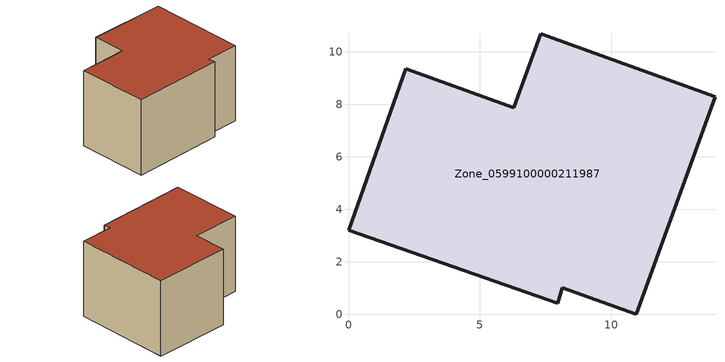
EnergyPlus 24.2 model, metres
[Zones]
Zone_0599100000211987
 floor ground (C_G): 6.3,7.86 7.33,10.69 13.95,8.29 10.95,0 8.13,1.02 7.96,0.43 0,3.21 2.18,9.35 z0.42
 wall outside (C_F): 2.18,9.35 0,3.21 7.96,0.43 8.13,1.02 10.95,0 13.95,8.29 7.33,10.69 6.3,7.86 2.18,9.35 z0.42:7.46
 roof outside (C_R): 6.3,7.86 2.18,9.35 0,3.21 7.96,0.43 8.13,1.02 10.95,0 13.95,8.29 7.33,10.69 z7.46
[BUILDING]
Pand.0599100000211987: North Axis=0; Terrain=City; Loads Convergence Tolerance Value=0.04; Temperature Convergence Tolerance Value=0.4; Solar Distribution=FullExterior; Maximum Number of Warmup Days=25; Minimum Number of Warmup Days=1
[Site:Location]
Rotterdam.The.Hague.AP_ZH_NLD Design_Conditions: Latitude=51.96; Longitude=4.45; Time Zone=1; Elevation=-4.5
[SITE:GROUNDTEMPERATURE:BUILDINGSURFACE]
18, 18, 18, 18, 18, 18, 18, 18, 18, 18, 18, 18
[MATERIAL] Thermal Absorptance=0.9; Solar Absorptance=0.7; Visible Absorptance=0.7
Name | Roughness | Thickness | Conductivity | Density | Specific Heat
G.TC.1965-1974 | MediumSmooth | 0.15 | 0.882353 | 540 | 1210
F.TC.1965-1974 | Rough | 0.3 | 0.697674 | 1920 | 840
R.TC.1965-1974 | MediumRough | 0.2 | 0.232558 | 1500 | 1000
[CONSTRUCTION]
C_G: G.TC.1965-1974
C_F: F.TC.1965-1974
C_R: R.TC.1965-1974
[ZONE]
Zone_0599100000211987: Type=1; Multiplier=1; Ceiling Height=Autocalculate; Volume=Autocalculate; Floor Area=autocalculate; Part of Total Floor Area=Yes
[ZONEINFILTRATION:DESIGNFLOWRATE]
Infil_Zone_0599100000211987: Zone or ZoneList or Space or SpaceList=Zone_0599100000211987; Schedule=AlwaysOn; Design Flow Rate Calculation Method=Flow/Area; Flow Rate per Floor Area=0.003; Constant Term Coefficient=1; Temperature Term Coefficient=0; Velocity Term Coefficient=0; Velocity Squared Term Coefficient=0
[HVACTEMPLATE:ZONE:IDEALLOADSAIRSYSTEM]
Zone_0599100000211987: Maximum Heating Supply Air Temperature=50; Minimum Cooling Supply Air Temperature=13; Maximum Heating Supply Air Humidity Ratio=0.0156; Minimum Cooling Supply Air Humidity Ratio=0.0077; Heating Limit=NoLimit; Cooling Limit=NoLimit; Dehumidification Control Type=ConstantSensibleHeatRatio; Cooling Sensible Heat Ratio=0.7; Dehumidification Setpoint=60; Humidification Control Type=None; Humidification Setpoint=30; Outdoor Air Method=None; Outdoor Air Flow Rate per Person=0.00944; Outdoor Air Flow Rate per Zone Floor Area=0; Outdoor Air Flow Rate per Zone=0; Demand Controlled Ventilation Type=None; Outdoor Air Economizer Type=NoEconomizer; Heat Recovery Type=None; Sensible Heat Recovery Effectiveness=0.7; Latent Heat Recovery Effectiveness=0.65
[ZONECONTROL:THERMOSTAT]
ThermostatControl_Zone_0599100000211987: Zone or ZoneList=Zone_0599100000211987; Control Type Schedule=DualSetpointControlType; Control 1=Thermostat_Zone_0599100000211987; Temperature Difference Between Cutout And Setpoint=0
[THERMOSTATSETPOINT:DUALSETPOINT]
Thermostat_Zone_0599100000211987: Heating Setpoint Temperature Schedule=HeatingSetpoint_Zone_0599100000211987; Cooling Setpoint Temperature Schedule=CoolingSetpoint_Zone_0599100000211987
[SCHEDULE:COMPACT]
HeatingSetpoint_Zone_0599100000211987: Through: 12/31, For: AllDays, Until: 24:00, 21
CoolingSetpoint_Zone_0599100000211987: Through: 12/31, For: AllDays, Until: 24:00, 24
DualSetpointControlType: Through: 12/31, For: AllDays, Until: 24:00, 4
AlwaysOn: Through: 12/31, For: AllDays, Until: 24:00, 1
